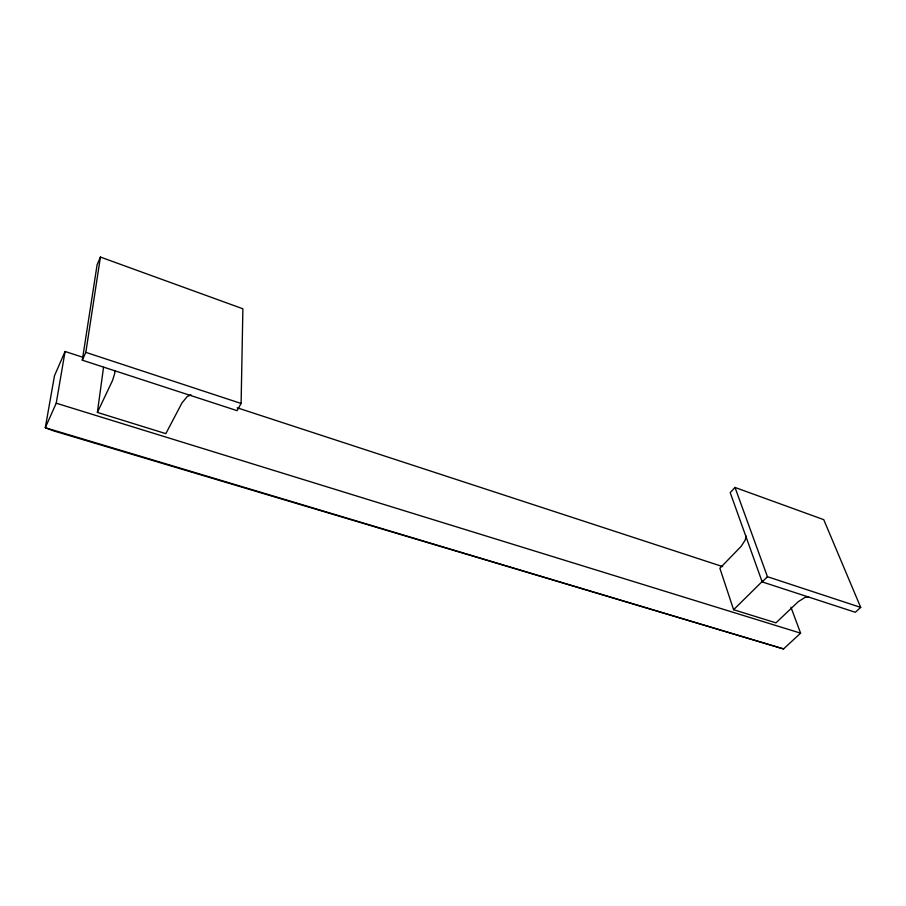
<?xml version="1.0" encoding="UTF-8"?>
<svg xmlns="http://www.w3.org/2000/svg" width="906" height="906" viewBox="0 0 906 906"><rect width="100%" height="100%" fill="white"/><g stroke="black" fill="none" stroke-linecap="round" stroke-linejoin="round"><path stroke-width="1.36" d="M241.109 403.464L242.887 308.787L100.419 257.066L97.123 264.665L82.299 360.18L237.066 410.645L241.109 403.464L85.821 352.355L100.419 257.066M190.985 394.823L187.259 396.534L182.015 402.853L165.832 433.646L97.384 412.423L103.533 367.292M790.938 607.19L800.598 633.158L783.543 648.934L53.511 430.848L45.3 427.723L56.229 403.204L65.085 351.471L82.571 357.19M746.125 535.967L745.23 540.044L741.085 546.443L719.874 568.255L733.6 609.715L775.955 622.852L798.299 601.652L804.89 597.496L808.526 596.714M65.085 351.471L54.485 375.741L45.3 427.723L783.543 648.934M82.299 360.18L85.821 352.355M97.384 412.423L112.559 380.452L114.858 372.978L114.564 370.475M735.015 487.451L730.202 492.615L762.173 581.901L855.321 612.275L860.7 607.405L823.747 519.659L735.015 487.451L767.439 576.703L860.7 607.405M733.6 609.715L762.376 581.324M762.173 581.901L767.439 576.703M56.229 403.204L800.598 633.158M237.213 407.791L722.694 566.612"/></g></svg>
